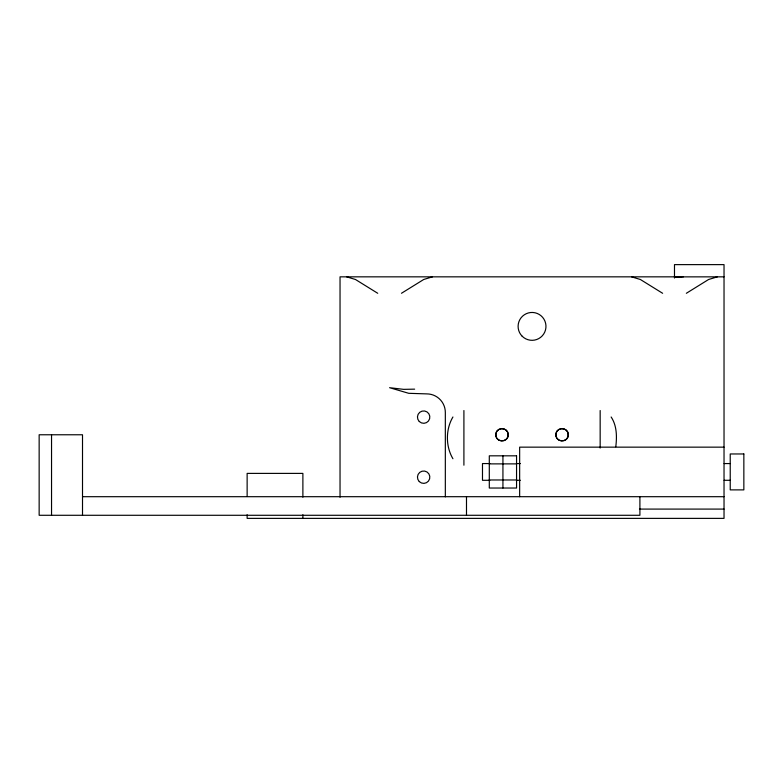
<?xml version="1.0" encoding="UTF-8"?>
<svg xmlns="http://www.w3.org/2000/svg" width="783" height="783" viewBox="0 0 783 783"><rect width="100%" height="100%" fill="white"/><g stroke="black" fill="none" stroke-linecap="round" stroke-linejoin="round"><path stroke-width="1.17" d="M615.79 446.741C617.014 436.738 616.935 425.668 611.141 416.987M452.926 416.987C445.566 429.358 445.566 446.369 452.926 458.74M401.483 293.263L423.76 279.462L432.5 276.839M686.339 293.292L708.595 279.492L717.394 276.839M414.647 389.151L403.646 389.357L389.591 387.693L408.726 393.311L426.745 393.888A18.577 18.577 0 0 1 445.331 412.475L445.331 496.862M683.383 276.839L340.037 276.839L340.037 497.254M681.102 276.839L674.486 276.879L724.03 276.839M724.03 447.152L519.648 447.152L519.648 496.696M489.806 463.565L482.485 463.565L482.485 480.292L489.806 480.292M516.663 463.565L520.323 463.565M724.118 463.565L730.226 463.565M489.297 463.879L516.555 463.879M489.297 479.979L516.555 479.979M516.663 480.292L520.323 480.292M724.118 480.292L730.226 480.292M82.509 496.696L724.03 496.696M639.447 509.087L724.03 509.087M631.578 276.839L640.367 279.492L662.633 293.292M346.673 276.839L355.472 279.492L377.739 293.292M674.486 278.043L674.486 264.625L724.03 264.625L724.03 518.375L247.134 518.375L247.134 514.734M639.907 496.696L639.907 515.283L39.15 515.283L39.15 434.771L82.509 434.771L82.509 515.283M600.16 410.527L600.16 448.062M502.931 455.823L502.931 488.034M466.492 496.696L466.492 515.283M463.908 410.527L463.908 465.2M302.884 497.195L302.884 473.392L247.134 473.392L247.134 496.491M302.884 514.734L302.884 518.375M51.541 434.771L51.541 515.283M508.187 434.751C508.549 442.738 495.453 442.738 495.805 434.751C495.492 426.804 508.51 426.804 508.187 434.751A6.195 6.195 0 0 1 498.898 440.134A6.195 6.195 0 0 1 498.898 429.407A6.195 6.195 0 0 1 508.187 434.771M568.262 434.751C568.624 442.738 555.529 442.738 555.881 434.751C555.568 426.804 568.585 426.804 568.262 434.751A6.195 6.195 0 0 1 558.974 440.134A6.195 6.195 0 0 1 558.974 429.407A6.195 6.195 0 0 1 568.262 434.771M743.85 453.964L730.226 453.964L730.226 489.884L743.85 489.884L743.85 453.964M516.555 455.823L489.297 455.823L489.297 488.034L516.555 488.034L516.555 455.823M522.183 336.24A13.937 13.937 0 0 0 545.497 329.986A13.937 13.937 0 0 0 528.427 312.926A13.937 13.937 0 0 0 522.183 336.24M419.267 481.574A6.195 6.195 0 0 0 429.632 478.795A6.195 6.195 0 0 0 422.047 471.209A6.195 6.195 0 0 0 419.267 481.574M419.267 421.499A6.195 6.195 0 0 0 429.632 418.719A6.195 6.195 0 0 0 422.047 411.134A6.195 6.195 0 0 0 419.267 421.499"/></g></svg>
